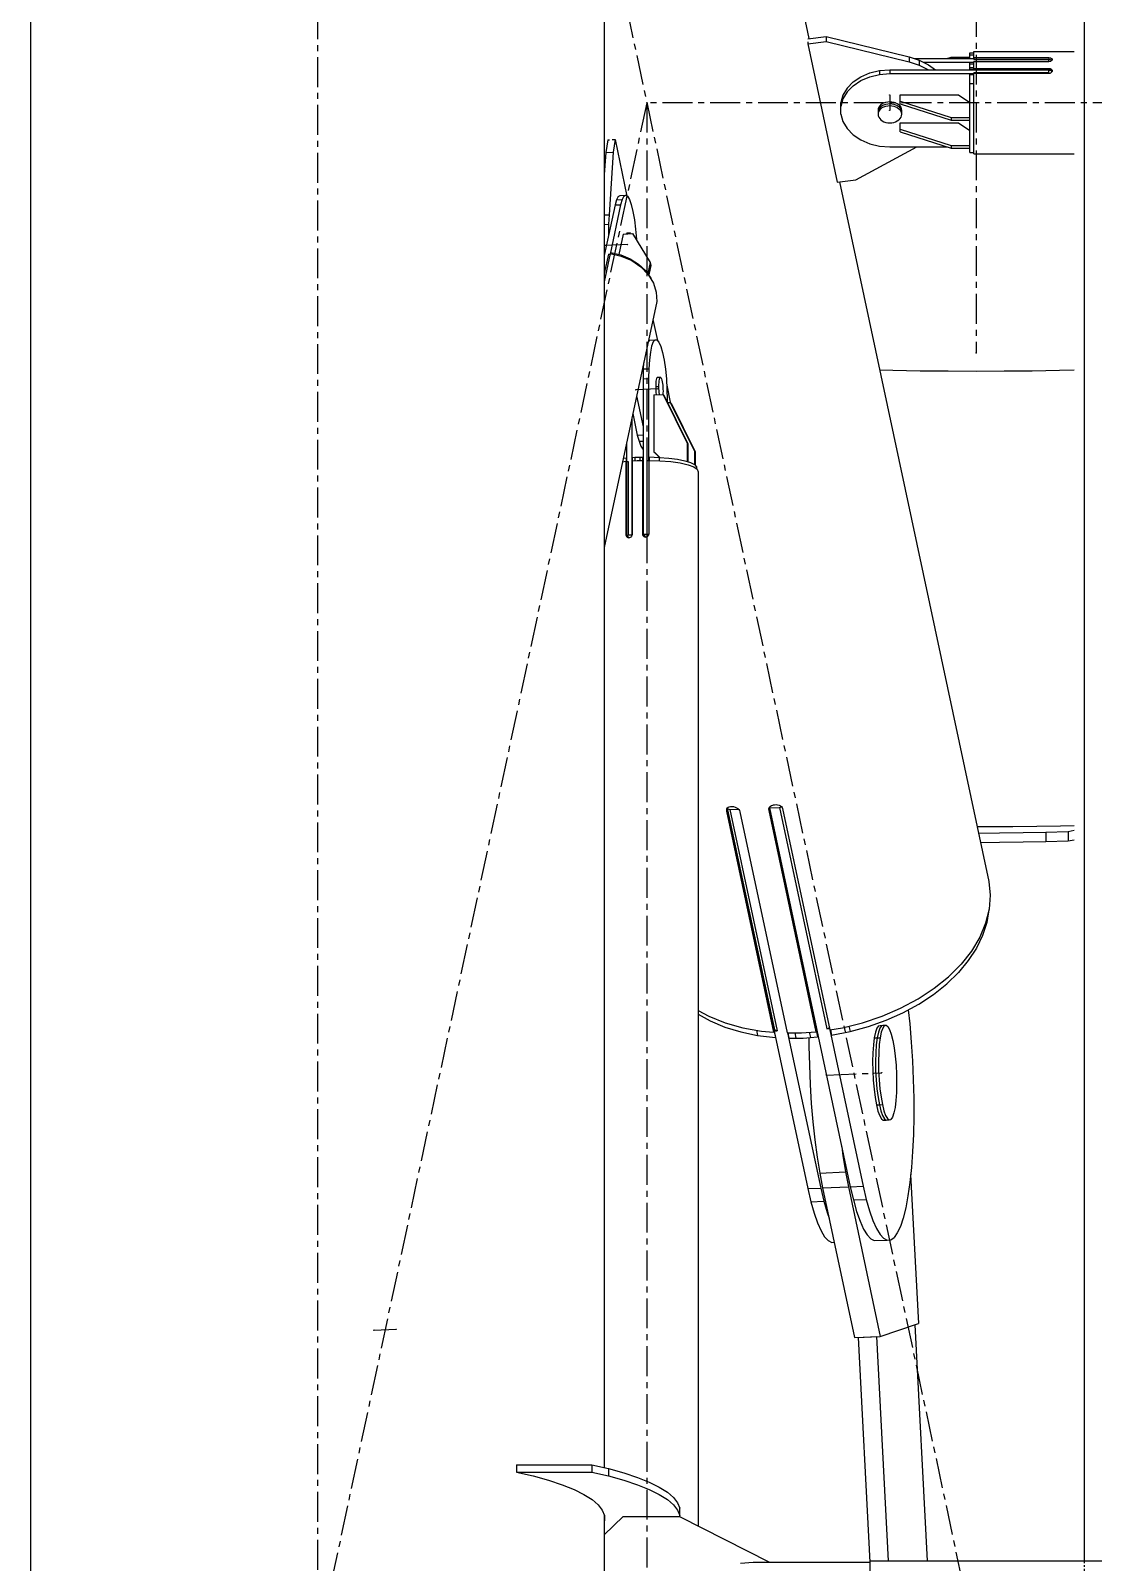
# Model space of a CAD drawing. Header units: millimetres. Extents: x 5143 to 30813, y 232 to 21408.
# Drawn here: x 22823.8 to 23106.1, y 18222.7 to 18629.4 of the extents above; entities that cross this region are included whole.
import ezdxf

# ---------------------------------------------------------------- set-up
doc = ezdxf.new("R2010")
doc.units = ezdxf.units.MM
doc.header["$LTSCALE"] = 0.25
for name, pattern in [('CENTER', [50.8, 31.75, -6.35, 6.35, -6.35]), ('XKITLINE00', [0]), ('XKITLINE02', [4, 2, -2])]:
    doc.linetypes.add(name, pattern=pattern)

msp = doc.modelspace()

# ---------------------------------------------------------------- linework, layer by layer
at = {"color": 8, "linetype": 'CENTER'}
for p, q in [((23075, 20197.81), (23075, 18543.85)), ((22900, 19282.77), (22900, 17654.86)), ((22900, 19020.27), (23075, 18200.27)), ((23052.05, 18612.28), (23052.05, 18608.27)), ((22987.5, 18610.27), (22900, 18200.27)), ((22987.5, 18610.27), (22987.5, 17790.27)), ((23342.5, 18610.27), (22987.5, 18610.27)), ((22982.38, 18572.61), (22976.48, 18572.36)), ((22990.44, 18534.26), (22984.55, 18534.02)), ((23035.17, 18352.06), (23049.9, 18352.68)), ((22915.01, 18284.33), (22920.91, 18284.57))]:
    msp.add_line(p, q, dxfattribs=at)
at = {"color": 8, "linetype": 'XKITLINE00'}
for p, q in [((22823.8, 19282.77), (22823.8, 17654.86)), ((22976.2, 18817.06), (22976.2, 18247.84)), ((23008.68, 18729.96), (23030.59, 18627.31)), ((23030.24, 18627.27), (23035.18, 18627.85)), ((23030.24, 18627.27), (23030.24, 18627.24)), ((23030.24, 18625.93), (23035.18, 18626.51)), ((23030.24, 18626.39), (23030.24, 18625.93)), ((23030.24, 18625.93), (23038.08, 18589.21)), ((23035.18, 18627.85), (23057.17, 18622.45)), ((23035.18, 18627.85), (23035.18, 18626.51)), ((23035.18, 18626.51), (23057.17, 18621.11)), ((23057.17, 18622.45), (23059.9, 18621.57)), ((23057.17, 18622.45), (23057.17, 18621.11)), ((23057.17, 18621.11), (23059.9, 18620.23)), ((23058.5, 18622.02), (23074.35, 18622.02)), ((23059.9, 18621.57), (23062.37, 18620.33)), ((23059.9, 18621.57), (23059.9, 18620.23)), ((23059.9, 18620.23), (23062.32, 18619.01)), ((23060.99, 18621.02), (23074.35, 18621.02)), ((23062.37, 18620.33), (23064.17, 18619.01)), ((23067.21, 18622.02), (23068.35, 18622.39)), ((23068.35, 18622.39), (23073.35, 18622.39)), ((23073.35, 18623.48), (23074.35, 18623.48)), ((23073.35, 18622.02), (23073.35, 18623.48)), ((23073.35, 18622.97), (23074.35, 18622.97)), ((23073.35, 18619.01), (23073.35, 18621.01)), ((23073.35, 18621.01), (23074.35, 18621.01)), ((23073.35, 18620.58), (23074.35, 18620.58)), ((23074.35, 18622.02), (23074.35, 18623.9)), ((23074.35, 18623.9), (23101, 18623.9)), ((23074.35, 18622.23), (23094.35, 18622.23)), ((23074.35, 18622.02), (23074.35, 18621.72)), ((23074.35, 18621.83), (23094.35, 18621.83)), ((23074.35, 18621.72), (23094.35, 18621.72)), ((23074.35, 18621.24), (23094.35, 18621.24)), ((23074.35, 18619.37), (23074.35, 18621.24)), ((23094.35, 18622.23), (23094.35, 18621.83)), ((23094.35, 18622.23), (23094.62, 18622.2)), ((23094.35, 18621.24), (23094.35, 18621.83)), ((23094.35, 18621.76), (23094.62, 18621.74)), ((23094.35, 18621.24), (23094.62, 18621.27)), ((23094.62, 18622.2), (23094.85, 18622.14)), ((23094.62, 18621.74), (23094.85, 18621.69)), ((23094.62, 18621.27), (23094.85, 18621.34)), ((23094.85, 18621.69), (23094.89, 18621.68)), ((23094.85, 18621.34), (23095.04, 18621.45)), ((23094.87, 18622.13), (23095.04, 18622.03)), ((23094.89, 18621.68), (23095.04, 18621.59)), ((23095.04, 18622.03), (23095.16, 18621.89)), ((23095.16, 18621.59), (23095.04, 18621.45)), ((23095.04, 18621.59), (23095.1, 18621.52)), ((23095.16, 18621.89), (23095.2, 18621.74)), ((23095.2, 18621.74), (23095.16, 18621.59)), ((23042.32, 18615.79), (23044.35, 18617.15)), ((23042.32, 18614.79), (23044.35, 18616.15)), ((23044.35, 18617.15), (23046.73, 18618.17)), ((23044.35, 18616.15), (23046.73, 18617.17)), ((23046.73, 18618.17), (23049.33, 18618.8)), ((23046.73, 18617.17), (23049.33, 18617.8)), ((23049.33, 18618.8), (23052.05, 18619.01)), ((23049.33, 18618.8), (23049.33, 18617.8)), ((23049.33, 18617.8), (23052.05, 18618.01)), ((23052.05, 18619.01), (23094.35, 18619.01)), ((23052.05, 18619.01), (23052.05, 18618.01)), ((23052.05, 18618.01), (23074.35, 18618.01)), ((23073.35, 18619.64), (23074.35, 18619.64)), ((23073.35, 18619.13), (23074.35, 18619.13)), ((23073.35, 18606.35), (23073.35, 18617.78)), ((23073.35, 18617.78), (23074.35, 18617.78)), ((23074.35, 18619.37), (23074.35, 18619.01)), ((23074.35, 18619.37), (23094.35, 18619.37)), ((23074.35, 18619.13), (23074.35, 18619.01)), ((23074.35, 18618.31), (23074.35, 18618.08)), ((23074.35, 18618.31), (23094.35, 18618.31)), ((23074.35, 18618.08), (23094.35, 18618.08)), ((23074.35, 18596.65), (23074.35, 18618.08)), ((23094.35, 18619.37), (23094.35, 18619.01)), ((23094.35, 18619.37), (23094.62, 18619.34)), ((23094.35, 18618.08), (23094.35, 18619.01)), ((23094.35, 18618.92), (23094.62, 18618.89)), ((23094.35, 18618.08), (23094.62, 18618.14)), ((23094.62, 18619.34), (23094.62, 18618.89)), ((23094.62, 18619.34), (23094.85, 18619.25)), ((23094.62, 18618.89), (23094.85, 18618.8)), ((23094.62, 18618.14), (23094.85, 18618.21)), ((23094.85, 18619.25), (23095.04, 18619.11)), ((23094.85, 18618.8), (23095.04, 18618.66)), ((23094.85, 18618.21), (23095.04, 18618.35)), ((23095.04, 18619.11), (23095.16, 18618.93)), ((23095.04, 18618.66), (23095.14, 18618.51)), ((23095.16, 18618.53), (23095.04, 18618.35)), ((23095.16, 18618.93), (23095.2, 18618.73)), ((23095.2, 18618.73), (23095.16, 18618.53)), ((23039.59, 18612.28), (23039.03, 18610.29)), ((23040.71, 18614.14), (23039.59, 18612.28)), ((23040.71, 18613.14), (23039.59, 18611.28)), ((23042.32, 18615.79), (23040.71, 18614.14)), ((23042.32, 18614.79), (23040.71, 18613.14)), ((23054.85, 18609.94), (23054.85, 18612.36)), ((23054.85, 18612.36), (23070.35, 18612.36)), ((23070.35, 18612.36), (23073.35, 18610.35)), ((23073.35, 18615.4), (23074.35, 18615.4)), ((23039.59, 18611.28), (23039.03, 18609.29)), ((23039.03, 18607.25), (23039.03, 18610.29)), ((23049, 18608.67), (23048.95, 18608.27)), ((23048.95, 18608.27), (23048.95, 18607.73)), ((23049, 18608.13), (23048.95, 18607.73)), ((23049, 18608.13), (23048.95, 18607.73)), ((23049.14, 18609.06), (23049, 18608.67)), ((23049.14, 18608.52), (23049, 18608.13)), ((23049.14, 18608.52), (23049, 18608.13)), ((23049.37, 18609.42), (23049.14, 18609.06)), ((23049.37, 18608.89), (23049.14, 18608.52)), ((23049.37, 18608.89), (23049.14, 18608.52)), ((23049.37, 18608.35), (23049.14, 18607.99)), ((23049.68, 18609.75), (23049.37, 18609.42)), ((23049.68, 18609.22), (23049.37, 18608.89)), ((23049.68, 18609.22), (23049.37, 18608.89)), ((23049.68, 18608.68), (23049.37, 18608.35)), ((23049.68, 18609.75), (23050.06, 18610.03)), ((23049.68, 18609.22), (23050.06, 18609.5)), ((23049.68, 18609.22), (23050.06, 18609.5)), ((23049.68, 18608.68), (23050.06, 18608.96)), ((23050.06, 18610.03), (23050.5, 18610.26)), ((23050.06, 18609.5), (23050.5, 18609.73)), ((23050.06, 18609.5), (23050.5, 18609.73)), ((23050.06, 18608.96), (23050.5, 18609.19)), ((23050.5, 18610.26), (23050.99, 18610.43)), ((23050.5, 18609.73), (23050.99, 18609.9)), ((23050.5, 18609.73), (23050.99, 18609.9)), ((23050.5, 18609.19), (23050.99, 18609.36)), ((23050.99, 18610.43), (23051.51, 18610.54)), ((23050.99, 18609.9), (23051.51, 18610)), ((23050.99, 18609.9), (23051.51, 18610)), ((23050.99, 18609.36), (23051.51, 18609.47)), ((23051.51, 18610.54), (23052.05, 18610.57)), ((23051.51, 18610), (23052.05, 18610.04)), ((23051.51, 18610), (23052.05, 18610.04)), ((23051.51, 18609.47), (23052.05, 18609.5)), ((23052.05, 18610.57), (23052.59, 18610.54)), ((23052.05, 18610.57), (23052.05, 18610.04)), ((23052.05, 18610.04), (23052.59, 18610)), ((23052.05, 18610.04), (23052.05, 18609.5)), ((23052.05, 18610.04), (23052.59, 18610)), ((23052.05, 18609.5), (23052.59, 18609.47)), ((23052.59, 18610.54), (23053.11, 18610.43)), ((23052.59, 18610), (23053.11, 18609.9)), ((23052.59, 18610), (23053.11, 18609.9)), ((23052.59, 18609.47), (23053.11, 18609.36)), ((23053.11, 18610.43), (23053.6, 18610.26)), ((23053.11, 18609.9), (23053.6, 18609.73)), ((23053.11, 18609.9), (23053.6, 18609.73)), ((23053.11, 18609.36), (23053.6, 18609.19)), ((23053.6, 18610.26), (23054.05, 18610.03)), ((23053.6, 18609.73), (23054.05, 18609.5)), ((23053.6, 18609.73), (23054.05, 18609.5)), ((23053.6, 18609.19), (23054.05, 18608.96)), ((23054.05, 18610.03), (23054.43, 18609.75)), ((23054.05, 18609.5), (23054.43, 18609.22)), ((23054.05, 18609.5), (23054.43, 18609.22)), ((23054.05, 18608.96), (23054.43, 18608.68)), ((23054.43, 18609.75), (23054.74, 18609.42)), ((23054.43, 18609.22), (23054.74, 18608.89)), ((23054.43, 18609.22), (23054.74, 18608.89)), ((23054.43, 18608.68), (23054.74, 18608.35)), ((23054.74, 18609.42), (23054.97, 18609.06)), ((23054.74, 18608.89), (23054.97, 18608.52)), ((23054.74, 18608.89), (23054.97, 18608.52)), ((23054.74, 18608.35), (23054.97, 18607.99)), ((23054.85, 18610.69), (23068.35, 18606.34)), ((23054.85, 18609.94), (23068.35, 18605.6)), ((23054.97, 18609.06), (23055.11, 18608.67)), ((23054.97, 18608.52), (23055.11, 18608.13)), ((23054.97, 18608.52), (23055.11, 18608.13)), ((23055.11, 18608.67), (23055.15, 18608.27)), ((23055.11, 18608.13), (23055.15, 18607.73)), ((23055.11, 18608.13), (23055.15, 18607.73)), ((23055.15, 18608.27), (23055.15, 18607.73)), ((23039.03, 18607.25), (23039.59, 18605.26)), ((23039.59, 18605.26), (23040.71, 18603.4)), ((23048.95, 18607.73), (23048.95, 18607.2)), ((23049, 18607.6), (23048.95, 18607.2)), ((23048.95, 18607.2), (23049, 18606.8)), ((23049.14, 18607.99), (23049, 18607.6)), ((23049, 18606.8), (23049.14, 18606.41)), ((23049.14, 18606.41), (23049.37, 18606.05)), ((23049.37, 18606.05), (23049.68, 18605.72)), ((23049.68, 18605.72), (23050.06, 18605.43)), ((23050.06, 18605.43), (23050.5, 18605.2)), ((23050.5, 18605.2), (23050.99, 18605.03)), ((23050.99, 18605.03), (23051.51, 18604.93)), ((23051.51, 18604.93), (23052.05, 18604.89)), ((23052.05, 18604.89), (23052.59, 18604.93)), ((23052.59, 18604.93), (23053.11, 18605.03)), ((23053.11, 18605.03), (23053.6, 18605.2)), ((23053.6, 18605.2), (23054.05, 18605.43)), ((23054.05, 18605.43), (23054.43, 18605.72)), ((23054.74, 18606.05), (23054.43, 18605.72)), ((23054.97, 18606.41), (23054.74, 18606.05)), ((23054.85, 18602.51), (23054.85, 18604.92)), ((23054.85, 18604.92), (23070.35, 18604.92)), ((23054.97, 18607.99), (23055.11, 18607.6)), ((23055.11, 18606.8), (23054.97, 18606.41)), ((23055.11, 18607.6), (23055.15, 18607.2)), ((23055.15, 18607.2), (23055.11, 18606.8)), ((23055.15, 18607.73), (23055.15, 18607.2)), ((23068.35, 18606.34), (23068.35, 18605.6)), ((23068.35, 18606.34), (23073.35, 18606.34)), ((23068.35, 18605.6), (23073.35, 18605.6)), ((23070.35, 18604.92), (23073.35, 18602.92)), ((23073.35, 18606.35), (23073.35, 18606.34)), ((23073.35, 18606.34), (23073.35, 18606.31)), ((23073.35, 18598.19), (23073.35, 18606.31)), ((22977.11, 18600.42), (22976.57, 18597.04)), ((22977.11, 18600.42), (22977.61, 18600.45)), ((22978.32, 18600.47), (22979.07, 18600.51)), ((22979.07, 18600.51), (22978.53, 18597.12)), ((22979.07, 18600.51), (22982.23, 18585.49)), ((23040.71, 18603.4), (23042.32, 18601.75)), ((23042.32, 18601.75), (23044.35, 18600.39)), ((23044.35, 18600.39), (23046.73, 18599.37)), ((23054.85, 18603.25), (23068.35, 18598.9)), ((23054.85, 18602.51), (23068.35, 18598.16)), ((22976.57, 18597.04), (22976.2, 18591.21)), ((22976.57, 18597.04), (22978.53, 18597.12)), ((22978.53, 18597.12), (22977.47, 18580.5)), ((23043.02, 18589.8), (23059.27, 18598.53)), ((23046.73, 18599.37), (23049.33, 18598.74)), ((23049.33, 18598.74), (23052.05, 18598.53)), ((23052.05, 18598.53), (23067.21, 18598.53)), ((23068.35, 18598.9), (23068.35, 18598.16)), ((23068.35, 18598.9), (23073.35, 18598.9)), ((23068.35, 18598.16), (23073.35, 18598.16)), ((23073.35, 18598.19), (23073.35, 18598.16)), ((23073.35, 18597.07), (23073.35, 18598.16)), ((23073.35, 18597.07), (23074.35, 18597.07)), ((23074.35, 18596.65), (23101, 18596.65)), ((23038.08, 18589.21), (23043.02, 18589.8)), ((23038.7, 18589.29), (23078.36, 18403.47)), ((22979.44, 18584.5), (22979.06, 18583.13)), ((22979.89, 18585.35), (22979.44, 18584.5)), ((22979.44, 18584.5), (22980.91, 18584.56)), ((22979.89, 18585.35), (22980.38, 18585.64)), ((22980.38, 18585.64), (22981.85, 18585.7)), ((22980.91, 18584.56), (22980.53, 18583.19)), ((22981.36, 18585.41), (22980.91, 18584.56)), ((22981.36, 18585.41), (22981.85, 18585.7)), ((22981.85, 18585.7), (22982.36, 18585.42)), ((22982.36, 18585.42), (22982.88, 18584.57)), ((22982.88, 18584.57), (22983.37, 18583.21)), ((22979.06, 18583.13), (22976.2, 18569.71)), ((22976.2, 18580.45), (22977.47, 18580.5)), ((22977.47, 18580.5), (22977.36, 18578.01)), ((22980.53, 18583.19), (22977.73, 18570.06)), ((22979.06, 18583.13), (22980.53, 18583.19)), ((22983.37, 18583.21), (22983.82, 18581.38)), ((22983.82, 18581.38), (22984.21, 18579.17)), ((22976.2, 18577.96), (22977.36, 18578.01)), ((22977.36, 18578.01), (22977.34, 18575.35)), ((22981.25, 18575.4), (22983.7, 18575.5)), ((22982.1, 18575.58), (22982.03, 18575.43)), ((22982.19, 18575.69), (22982.1, 18575.58)), ((22982.29, 18575.7), (22983.08, 18575.73)), ((22982.89, 18575.62), (22982.82, 18575.47)), ((22982.98, 18575.72), (22982.89, 18575.62)), ((22982.98, 18575.72), (22983.08, 18575.73)), ((22983.08, 18575.73), (22983.18, 18575.65)), ((22983.18, 18575.65), (22983.27, 18575.49)), ((22983.7, 18575.5), (22988.39, 18567.82)), ((22984.21, 18579.17), (22984.51, 18576.67)), ((22984.51, 18576.67), (22984.72, 18574)), ((22977.34, 18575.35), (22977.34, 18575.1)), ((22981.25, 18575.4), (22980.09, 18569.98)), ((22984.72, 18574), (22984.73, 18573.82)), ((22976.2, 18570.65), (22976.27, 18570.65)), ((22976.27, 18570.65), (22976.2, 18570.28)), ((22977.8, 18570.22), (22976.2, 18562.69)), ((22977.29, 18570.04), (22976.2, 18564.94)), ((22976.2, 18569.79), (22976.2, 18569.75)), ((22976.27, 18570.65), (22976.33, 18570.33)), ((22977.29, 18570.04), (22977.73, 18570.06)), ((22977.29, 18570.04), (22977.73, 18569.87)), ((22977.73, 18570.06), (22977.75, 18569.96)), ((22977.8, 18570.22), (22980.71, 18569.53)), ((22977.98, 18570.48), (22977.92, 18570.19)), ((22977.98, 18570.48), (22980.63, 18569.85)), ((22980.63, 18569.85), (22980.57, 18569.57)), ((22980.63, 18569.85), (22983.11, 18568.81)), ((22980.71, 18569.53), (22983.48, 18568.33)), ((22983.11, 18568.81), (22985.32, 18567.4)), ((22983.48, 18568.33), (22985.91, 18566.67)), ((22985.32, 18567.4), (22987.17, 18565.67)), ((22988.39, 18567.82), (22987.76, 18564.88)), ((22988.39, 18567.82), (22988.53, 18567.01)), ((22985.91, 18566.67), (22987.87, 18564.64)), ((22987.17, 18565.67), (22987.76, 18564.86)), ((22987.75, 18564.88), (22987.76, 18564.88)), ((22987.76, 18564.88), (22987.77, 18564.84)), ((22987.77, 18564.84), (22988.59, 18563.71)), ((22987.87, 18564.64), (22989.27, 18562.36)), ((22988.53, 18567.01), (22988, 18564.52)), ((22988.59, 18563.71), (22988.94, 18562.9)), ((22989.27, 18562.36), (22990.03, 18559.92)), ((22990.03, 18559.92), (22990.13, 18557.45)), ((22990.13, 18557.45), (22976.2, 18492.17)), ((22989.12, 18552.74), (22990.3, 18547.15)), ((22988.2, 18547.22), (22987.86, 18546.81)), ((22988.2, 18547.22), (22989.68, 18547.28)), ((22989.68, 18547.28), (22989.2, 18546.73)), ((22989.68, 18547.28), (22990.18, 18547.27)), ((22990.18, 18547.27), (22990.7, 18546.7)), ((22988.44, 18544.02), (22988.18, 18542)), ((22988.79, 18545.62), (22988.44, 18544.02)), ((22989.2, 18546.73), (22988.79, 18545.62)), ((22990.7, 18546.7), (22991.21, 18545.57)), ((22991.21, 18545.57), (22991.68, 18543.96)), ((22991.68, 18543.96), (22992.1, 18541.92)), ((22986.55, 18539.57), (22986.5, 18536.97)), ((22986.66, 18541.21), (22986.55, 18539.57)), ((22986.55, 18539.57), (22988.02, 18539.63)), ((22988.02, 18539.63), (22987.97, 18537.03)), ((22988.18, 18542), (22988.02, 18539.63)), ((22992.1, 18541.92), (22992.44, 18539.54)), ((22992.44, 18539.54), (22992.7, 18536.94)), ((23049.37, 18539.31), (23052.88, 18539.23)), ((23052.88, 18539.23), (23060.13, 18539.11)), ((23060.13, 18539.11), (23067.53, 18539.04)), ((23067.53, 18539.04), (23075, 18539.02)), ((23075, 18539.02), (23082.46, 18539.04)), ((23082.46, 18539.04), (23089.86, 18539.11)), ((23089.86, 18539.11), (23097.12, 18539.23)), ((23097.12, 18539.23), (23101, 18539.32)), ((22986.5, 18536.97), (22987.97, 18537.03)), ((22986.5, 18536.97), (22986.5, 18495.66)), ((22987.97, 18537.03), (22987.97, 18515.25)), ((22989.87, 18535.43), (22989.86, 18534.92)), ((22989.86, 18534.92), (22990.64, 18534.95)), ((22989.86, 18534.92), (22989.87, 18534.38)), ((22989.89, 18535.91), (22989.87, 18535.43)), ((22989.93, 18536.34), (22989.89, 18535.91)), ((22989.99, 18536.71), (22989.93, 18536.34)), ((22990.07, 18537), (22989.99, 18536.71)), ((22990.15, 18537.21), (22990.07, 18537)), ((22990.24, 18537.33), (22990.15, 18537.21)), ((22990.24, 18537.33), (22990.34, 18537.36)), ((22990.34, 18537.36), (22991.13, 18537.39)), ((22990.65, 18535.47), (22990.64, 18534.95)), ((22990.64, 18534.95), (22990.65, 18534.41)), ((22990.68, 18535.95), (22990.65, 18535.47)), ((22990.72, 18536.38), (22990.68, 18535.95)), ((22990.78, 18536.74), (22990.72, 18536.38)), ((22990.85, 18537.04), (22990.78, 18536.74)), ((22990.93, 18537.24), (22990.85, 18537.04)), ((22991.03, 18537.36), (22990.93, 18537.24)), ((22991.03, 18537.36), (22991.13, 18537.39)), ((22991.13, 18537.39), (22991.23, 18537.32)), ((22991.23, 18537.32), (22991.33, 18537.16)), ((22991.33, 18537.16), (22991.43, 18536.92)), ((22991.43, 18536.92), (22991.52, 18536.59)), ((22991.52, 18536.59), (22991.6, 18536.19)), ((22991.6, 18536.19), (22991.68, 18535.74)), ((22991.68, 18535.74), (22991.73, 18535.24)), ((22991.73, 18535.24), (22991.78, 18534.71)), ((22992.7, 18536.94), (22992.86, 18534.21)), ((22992.8, 18535.24), (22993.75, 18530.73)), ((22984.78, 18532.39), (22986.5, 18524.23)), ((22989.4, 18532.69), (22991.86, 18532.79)), ((22989.4, 18532.69), (22989.4, 18517.55)), ((22989.87, 18534.38), (22989.89, 18533.84)), ((22989.89, 18533.84), (22989.93, 18533.32)), ((22989.93, 18533.32), (22989.99, 18532.82)), ((22989.99, 18532.82), (22990.01, 18532.72)), ((22990.65, 18534.41), (22990.68, 18533.88)), ((22990.68, 18533.88), (22990.72, 18533.35)), ((22990.72, 18533.35), (22990.78, 18532.85)), ((22990.78, 18532.85), (22990.8, 18532.75)), ((22991.78, 18534.71), (22991.8, 18534.18)), ((22991.8, 18533.12), (22991.78, 18532.79)), ((22991.8, 18534.18), (22991.81, 18533.64)), ((22991.81, 18533.64), (22991.8, 18533.12)), ((22991.86, 18532.79), (22998.24, 18519.87)), ((22991.86, 18532.79), (22992.05, 18532.58)), ((22992.05, 18532.58), (22998.43, 18519.66)), ((22992.86, 18534.21), (22992.91, 18531.49)), ((22992.91, 18531.49), (22992.91, 18530.82)), ((22993.75, 18530.73), (22993.74, 18530.69)), ((22983.78, 18527.72), (22984.98, 18522)), ((22993, 18530.65), (22993.75, 18530.68)), ((22993.75, 18530.68), (23000.13, 18517.76)), ((22993.75, 18530.68), (22993.93, 18530.47)), ((22993.93, 18530.47), (23000.32, 18517.55)), ((22983.55, 18526.63), (22983.55, 18495.54)), ((22982.08, 18519.73), (22982.08, 18515.01)), ((22984.98, 18522), (22986.5, 18522.06)), ((22984.98, 18522), (22985.45, 18520.36)), ((22985.45, 18520.36), (22986.5, 18520.41)), ((22985.45, 18520.36), (22985.94, 18519.1)), ((22985.94, 18519.1), (22986.45, 18518.26)), ((22998.24, 18519.87), (22998.24, 18514.99)), ((22998.24, 18519.87), (22998.43, 18519.66)), ((22998.43, 18519.66), (22998.43, 18514.92)), ((22981.05, 18514.93), (22981.94, 18515.05)), ((22981.25, 18515.84), (22982.02, 18515.94)), ((22981.94, 18515.05), (22981.94, 18495.51)), ((22981.94, 18515.05), (22982.06, 18514.91)), ((22982.02, 18515.94), (22982.08, 18515.87)), ((22982.02, 18515.94), (22982.02, 18514.96)), ((22982.02, 18514.96), (22982.13, 18514.84)), ((22982.06, 18514.91), (22982.06, 18495.38)), ((22982.08, 18515.01), (22982.52, 18515.03)), ((22982.08, 18515.01), (22982.13, 18514.95)), ((22982.13, 18514.95), (22982.52, 18515.03)), ((22982.13, 18514.95), (22982.13, 18495.42)), ((22982.52, 18515.03), (22982.52, 18495.5)), ((22983.57, 18515.16), (22984.92, 18515.25)), ((22983.57, 18515.16), (22983.57, 18495.63)), ((22983.63, 18516.07), (22984.31, 18516.11)), ((22983.63, 18516.07), (22983.63, 18515.16)), ((22984.31, 18516.11), (22984.99, 18516.14)), ((22984.31, 18516.11), (22984.31, 18515.21)), ((22984.92, 18515.25), (22986.32, 18515.27)), ((22984.99, 18516.14), (22985.69, 18516.16)), ((22985.69, 18516.16), (22986.38, 18516.18)), ((22985.69, 18516.16), (22985.69, 18515.26)), ((22986.32, 18515.27), (22986.32, 18495.74)), ((22986.32, 18515.27), (22986.44, 18515.14)), ((22986.38, 18516.18), (22986.5, 18516.06)), ((22986.38, 18516.18), (22986.38, 18515.2)), ((22986.38, 18515.2), (22986.5, 18515.08)), ((22986.44, 18515.14), (22986.44, 18495.61)), ((22986.45, 18518.26), (22986.5, 18518.22)), ((22987.52, 18515.24), (22987.97, 18515.25)), ((22987.52, 18515.24), (22987.52, 18495.7)), ((22987.52, 18515.24), (22988.02, 18515.2)), ((22987.97, 18515.25), (22988.02, 18515.2)), ((22988.02, 18515.2), (22988.02, 18495.71)), ((22988.03, 18515.3), (22988.03, 18495.77)), ((22988.03, 18515.3), (22990.99, 18515.2)), ((22988.11, 18516.19), (22988.11, 18515.29)), ((22988.11, 18516.19), (22990.79, 18516.1)), ((22989.4, 18517.55), (22990.94, 18516.09)), ((22989.4, 18517.55), (22989.59, 18517.34)), ((22989.59, 18517.34), (22990.9, 18516.09)), ((22990.79, 18516.1), (22990.79, 18515.21)), ((22990.79, 18516.1), (22993.34, 18515.9)), ((22990.99, 18515.2), (22993.84, 18514.96)), ((22993.34, 18515.9), (22995.64, 18515.59)), ((22993.84, 18514.96), (22996.37, 18514.6)), ((22995.64, 18515.59), (22997.6, 18515.18)), ((22996.37, 18514.6), (22998.45, 18514.11)), ((22997.6, 18515.18), (22998.22, 18514.99)), ((22998.22, 18514.99), (22998.24, 18514.99)), ((22998.24, 18514.99), (22998.25, 18514.98)), ((22998.25, 18514.98), (22999.14, 18514.7)), ((22999.14, 18514.7), (23000.18, 18514.16)), ((23000.13, 18517.76), (23000.13, 18514.19)), ((23000.13, 18517.76), (23000.32, 18517.55)), ((23000.32, 18517.55), (23000.32, 18514.01)), ((22986.44, 18511.95), (22986.5, 18511.89)), ((22998.45, 18514.11), (22999.99, 18513.55)), ((22999.99, 18513.55), (23000.9, 18512.92)), ((23000.18, 18514.16), (23000.69, 18513.59)), ((23000.69, 18513.59), (23000.69, 18513.06)), ((23000.9, 18512.92), (23001.14, 18512.26)), ((23001.14, 18512.26), (23001.14, 18232.33)), ((22982.06, 18509.82), (22982.13, 18509.82)), ((22981.94, 18495.51), (22982.06, 18495.38)), ((22981.94, 18495.51), (22982, 18495.26)), ((22982, 18495.26), (22982.1, 18495.04)), ((22982.06, 18495.38), (22982.1, 18495.13)), ((22982.1, 18495.13), (22982.19, 18494.95)), ((22982.1, 18495.04), (22982.28, 18494.87)), ((22982.13, 18495.42), (22982.52, 18495.5)), ((22982.13, 18495.42), (22982.73, 18494.74)), ((22982.28, 18494.87), (22982.5, 18494.77)), ((22982.5, 18494.77), (22982.76, 18494.74)), ((22982.52, 18495.5), (22983.55, 18495.54)), ((22982.76, 18494.74), (22983.01, 18494.8)), ((22983.01, 18494.8), (22983.24, 18494.93)), ((22983.42, 18495.13), (22983.24, 18494.93)), ((22983.53, 18495.37), (22983.42, 18495.13)), ((22983.57, 18495.63), (22983.53, 18495.37)), ((22986.32, 18495.74), (22986.44, 18495.61)), ((22986.32, 18495.74), (22986.36, 18495.48)), ((22986.36, 18495.48), (22986.48, 18495.36)), ((22986.36, 18495.48), (22986.49, 18495.25)), ((22986.44, 18495.61), (22986.48, 18495.36)), ((22986.48, 18495.36), (22986.58, 18495.17)), ((22986.49, 18495.25), (22986.67, 18495.07)), ((22986.5, 18495.66), (22987.52, 18495.7)), ((22986.5, 18495.66), (22987.15, 18494.93)), ((22986.67, 18495.07), (22986.91, 18494.96)), ((22986.91, 18494.96), (22987.18, 18494.92)), ((22987.18, 18494.92), (22987.44, 18494.97)), ((22987.44, 18494.97), (22987.68, 18495.09)), ((22987.52, 18495.7), (22988.01, 18495.67)), ((22987.68, 18495.09), (22987.87, 18495.28)), ((22987.97, 18495.51), (22987.87, 18495.28)), ((22988.03, 18495.77), (22987.97, 18495.51)), ((23008.7, 18422.76), (23008.63, 18422.48)), ((23008.63, 18422.48), (23008.65, 18422.18)), ((23008.76, 18422.85), (23008.65, 18422.18)), ((23008.65, 18422.18), (23021.19, 18363.44)), ((23008.86, 18423), (23008.7, 18422.76)), ((23008.81, 18422.92), (23021.32, 18364.26)), ((23008.88, 18423.02), (23008.85, 18422.82)), ((23008.85, 18422.82), (23009.57, 18422.55)), ((23008.85, 18422.82), (23021.39, 18364.08)), ((23008.86, 18423), (23009.09, 18423.19)), ((23009.09, 18423.19), (23009.4, 18423.32)), ((23009.4, 18423.32), (23009.75, 18423.39)), ((23009.57, 18422.55), (23011.88, 18422.65)), ((23009.57, 18422.55), (23022.11, 18363.8)), ((23009.75, 18423.39), (23010.14, 18423.39)), ((23010.14, 18423.39), (23010.38, 18423.35)), ((23010.38, 18423.35), (23010.55, 18423.34)), ((23010.55, 18423.34), (23010.95, 18423.24)), ((23010.95, 18423.24), (23011.32, 18423.07)), ((23011.32, 18423.07), (23011.66, 18422.86)), ((23011.66, 18422.86), (23011.93, 18422.6)), ((23011.93, 18422.6), (23012.12, 18422.31)), ((23012.12, 18422.31), (23012.23, 18422.01)), ((23012.23, 18422.01), (23024.77, 18363.26)), ((23019.94, 18422.94), (23019.87, 18422.64)), ((23019.87, 18422.64), (23019.89, 18422.33)), ((23020, 18423.04), (23019.89, 18422.33)), ((23019.89, 18422.33), (23032.42, 18363.59)), ((23020.1, 18423.21), (23019.94, 18422.94)), ((23020.03, 18423.09), (23032.56, 18364.4)), ((23020.13, 18423.24), (23020.09, 18422.99)), ((23020.09, 18422.99), (23022.75, 18423.1)), ((23020.09, 18422.99), (23041.56, 18322.39)), ((23020.1, 18423.21), (23020.35, 18423.45)), ((23020.35, 18423.45), (23020.66, 18423.64)), ((23020.66, 18423.64), (23021.02, 18423.78)), ((23021.02, 18423.78), (23021.19, 18423.8)), ((23021.19, 18423.8), (23021.43, 18423.86)), ((23021.43, 18423.86), (23021.85, 18423.9)), ((23021.85, 18423.9), (23022.26, 18423.86)), ((23022.26, 18423.86), (23022.65, 18423.76)), ((23022.65, 18423.76), (23022.99, 18423.59)), ((23022.75, 18423.1), (23023.29, 18423.33)), ((23022.75, 18423.1), (23035.29, 18364.36)), ((23022.99, 18423.59), (23023.26, 18423.37)), ((23023.26, 18423.37), (23023.46, 18423.11)), ((23023.46, 18423.11), (23023.57, 18422.81)), ((23023.57, 18422.81), (23036.11, 18364.06)), ((23075.24, 18418.05), (23078.33, 18418.05)), ((23078.33, 18418.05), (23084.77, 18418.09)), ((23084.77, 18418.09), (23091.13, 18418.16)), ((23091.13, 18418.16), (23097.39, 18418.26)), ((23097.39, 18418.26), (23101, 18418.34)), ((23099.43, 18416.78), (23101, 18417.06)), ((23010.16, 18416.57), (23010.18, 18416.58)), ((23075.62, 18416.31), (23081.2, 18416.37)), ((23076.15, 18413.82), (23081.2, 18413.87)), ((23081.2, 18416.37), (23087.45, 18416.47)), ((23081.2, 18413.87), (23087.45, 18413.98)), ((23087.45, 18416.47), (23093.54, 18416.61)), ((23087.45, 18413.98), (23093.54, 18414.11)), ((23093.54, 18416.61), (23099.43, 18416.78)), ((23093.54, 18416.61), (23093.54, 18414.11)), ((23093.54, 18414.11), (23099.43, 18414.28)), ((23099.43, 18416.78), (23099.43, 18414.28)), ((23099.43, 18414.28), (23101, 18414.56)), ((23078.36, 18403.47), (23078.74, 18399.83)), ((23078.74, 18399.83), (23078.46, 18396.11)), ((23077.81, 18392.54), (23076.71, 18389.12)), ((23078.46, 18396.11), (23077.52, 18392.37)), ((23078.28, 18395.41), (23077.81, 18392.54)), ((23075.95, 18388.65), (23073.76, 18385.01)), ((23076.71, 18389.12), (23075.07, 18385.74)), ((23077.52, 18392.37), (23075.95, 18388.65)), ((23028.26, 18384.73), (23028.24, 18384.62)), ((23073.76, 18385.01), (23070.98, 18381.51)), ((23075.07, 18385.74), (23072.91, 18382.45)), ((23067.66, 18378.19), (23070.98, 18381.51)), ((23072.91, 18382.45), (23070.27, 18379.28)), ((23063.65, 18373.48), (23067.17, 18376.28)), ((23063.84, 18375.11), (23067.66, 18378.19)), ((23067.17, 18376.28), (23070.27, 18379.28)), ((23054.94, 18369.82), (23059.58, 18372.3)), ((23059.58, 18372.3), (23063.84, 18375.11)), ((23059.76, 18370.91), (23063.65, 18373.48)), ((23001.14, 18369.23), (23003.98, 18367.68)), ((23001.14, 18368.27), (23004.36, 18366.47)), ((23049.99, 18367.69), (23054.94, 18369.82)), ((23051.06, 18366.62), (23055.55, 18368.62)), ((23055.55, 18368.62), (23059.76, 18370.91)), ((23056.93, 18369.37), (23057.34, 18365.67)), ((23003.98, 18367.68), (23008.3, 18365.94)), ((23004.36, 18366.47), (23008.25, 18364.82)), ((23008.25, 18364.82), (23012.47, 18363.53)), ((23008.3, 18365.94), (23012.99, 18364.61)), ((23012.99, 18364.61), (23017.98, 18363.71)), ((23021.32, 18364.26), (23021.19, 18363.44)), ((23021.34, 18364.34), (23021.26, 18363.86)), ((23021.39, 18364.08), (23021.34, 18363.77)), ((23021.39, 18364.08), (23022.11, 18363.8)), ((23032.56, 18364.4), (23032.42, 18363.59)), ((23032.57, 18364.5), (23032.49, 18364.02)), ((23032.49, 18364.02), (23032.88, 18362.18)), ((23035.29, 18364.36), (23035.98, 18364.64)), ((23035.29, 18364.36), (23036.04, 18364.39)), ((23036.11, 18364.06), (23039.45, 18364.62)), ((23036.13, 18364.07), (23045, 18322.53)), ((23036.26, 18364.09), (23036.57, 18362.66)), ((23039.45, 18364.62), (23044.8, 18365.95)), ((23041.21, 18365.05), (23041.52, 18363.62)), ((23041.52, 18363.62), (23046.37, 18364.95)), ((23044.8, 18365.95), (23049.99, 18367.69)), ((23046.37, 18364.95), (23051.06, 18366.62)), ((23048.6, 18364.5), (23048.23, 18363.42)), ((23049.03, 18365.12), (23048.6, 18364.5)), ((23049.39, 18364.53), (23049.02, 18363.45)), ((23049.39, 18364.53), (23049.02, 18363.45)), ((23049.03, 18365.12), (23049.48, 18365.26)), ((23049.81, 18365.15), (23049.39, 18364.53)), ((23049.81, 18365.15), (23049.39, 18364.53)), ((23049.48, 18365.26), (23050.27, 18365.29)), ((23050.17, 18364.56), (23049.8, 18363.49)), ((23049.81, 18365.15), (23050.27, 18365.29)), ((23049.81, 18365.15), (23050.27, 18365.29)), ((23050.6, 18365.18), (23050.17, 18364.56)), ((23050.27, 18365.29), (23051.05, 18365.33)), ((23050.6, 18365.18), (23051.05, 18365.33)), ((23051.05, 18365.33), (23051.52, 18364.98)), ((23051.52, 18364.98), (23051.99, 18364.17)), ((23051.99, 18364.17), (23052.44, 18362.92)), ((23057.34, 18365.67), (23057.76, 18360.82)), ((23012.47, 18363.53), (23016.95, 18362.59)), ((23016.66, 18363.95), (23016.95, 18362.59)), ((23016.95, 18362.59), (23021.65, 18362.03)), ((23017.98, 18363.71), (23021.19, 18363.44)), ((23021.26, 18363.86), (23021.65, 18362.03)), ((23021.34, 18363.77), (23022.11, 18363.8)), ((23021.34, 18363.77), (23030.27, 18321.91)), ((23021.68, 18362.19), (23021.65, 18362.03)), ((23024.77, 18363.26), (23028.57, 18363.27)), ((23024.91, 18363.26), (23033.71, 18322.06)), ((23024.93, 18363.26), (23025.23, 18361.86)), ((23025.23, 18361.86), (23027.13, 18361.85)), ((23026.83, 18363.26), (23027.13, 18361.85)), ((23027.13, 18361.85), (23029.04, 18361.9)), ((23028.57, 18363.27), (23032.42, 18363.59)), ((23029.04, 18361.9), (23030.96, 18362.01)), ((23030.59, 18361.99), (23030.58, 18359.71)), ((23030.65, 18363.44), (23030.96, 18362.01)), ((23030.96, 18362.01), (23032.88, 18362.18)), ((23032.96, 18362.67), (23032.88, 18362.18)), ((23036.57, 18362.66), (23041.52, 18363.62)), ((23047.69, 18360.09), (23047.54, 18357.96)), ((23047.92, 18361.93), (23047.69, 18360.09)), ((23048.23, 18363.42), (23047.92, 18361.93)), ((23047.92, 18361.93), (23048.71, 18361.97)), ((23048.47, 18360.12), (23048.33, 18357.99)), ((23048.47, 18360.12), (23048.33, 18357.99)), ((23048.71, 18361.97), (23048.47, 18360.12)), ((23048.71, 18361.97), (23048.47, 18360.12)), ((23049.02, 18363.45), (23048.71, 18361.97)), ((23049.02, 18363.45), (23048.71, 18361.97)), ((23048.71, 18361.97), (23049.49, 18362)), ((23049.26, 18360.16), (23049.11, 18358.03)), ((23049.49, 18362), (23049.26, 18360.16)), ((23049.8, 18363.49), (23049.49, 18362)), ((23052.44, 18362.92), (23052.86, 18361.28)), ((23052.86, 18361.28), (23053.21, 18359.31)), ((23057.76, 18360.82), (23058.08, 18355.88)), ((23030.58, 18359.71), (23030.68, 18354.67)), ((23047.54, 18357.96), (23047.48, 18355.63)), ((23048.33, 18357.99), (23048.27, 18355.66)), ((23048.33, 18357.99), (23048.27, 18355.66)), ((23049.11, 18358.03), (23049.05, 18355.7)), ((23053.21, 18359.31), (23053.51, 18357.09)), ((23053.51, 18357.09), (23053.72, 18354.7)), ((23058.08, 18355.88), (23058.29, 18350.89)), ((23030.68, 18354.67), (23030.89, 18349.6)), ((23047.48, 18355.63), (23047.52, 18353.19)), ((23047.52, 18353.19), (23047.65, 18350.72)), ((23048.27, 18355.66), (23048.3, 18353.22)), ((23048.27, 18355.66), (23048.3, 18353.22)), ((23048.3, 18353.22), (23048.43, 18350.76)), ((23048.3, 18353.22), (23048.43, 18350.76)), ((23049.05, 18355.7), (23049.09, 18353.25)), ((23049.09, 18353.25), (23049.22, 18350.79)), ((23053.72, 18354.7), (23053.84, 18352.24)), ((23053.84, 18352.24), (23053.88, 18349.8)), ((23030.89, 18349.6), (23031.2, 18344.56)), ((23047.65, 18350.72), (23047.86, 18348.33)), ((23047.86, 18348.33), (23048.15, 18346.11)), ((23048.43, 18350.76), (23048.64, 18348.37)), ((23048.43, 18350.76), (23048.64, 18348.37)), ((23048.64, 18348.37), (23048.94, 18346.15)), ((23048.64, 18348.37), (23048.94, 18346.15)), ((23049.22, 18350.79), (23049.43, 18348.4)), ((23049.43, 18348.4), (23049.72, 18346.18)), ((23053.88, 18349.8), (23053.82, 18347.46)), ((23058.29, 18350.89), (23058.41, 18345.93)), ((23031.2, 18344.56), (23031.62, 18339.62)), ((23048.15, 18346.11), (23048.51, 18344.14)), ((23048.51, 18344.14), (23049.29, 18344.18)), ((23048.51, 18344.14), (23048.92, 18342.5)), ((23048.94, 18346.15), (23049.29, 18344.18)), ((23048.94, 18346.15), (23049.29, 18344.18)), ((23049.29, 18344.18), (23050.08, 18344.21)), ((23049.29, 18344.18), (23049.71, 18342.54)), ((23049.29, 18344.18), (23049.71, 18342.54)), ((23049.72, 18346.18), (23050.08, 18344.21)), ((23050.08, 18344.21), (23050.49, 18342.57)), ((23053.67, 18345.34), (23053.44, 18343.49)), ((23053.82, 18347.46), (23053.67, 18345.34)), ((23058.41, 18345.93), (23058.41, 18341.05)), ((23031.62, 18339.62), (23032.14, 18334.85)), ((23048.92, 18342.5), (23049.37, 18341.25)), ((23049.37, 18341.25), (23049.84, 18340.44)), ((23049.71, 18342.54), (23050.16, 18341.29)), ((23049.71, 18342.54), (23050.16, 18341.29)), ((23049.84, 18340.44), (23050.31, 18340.1)), ((23050.16, 18341.29), (23050.63, 18340.47)), ((23050.16, 18341.29), (23050.63, 18340.47)), ((23050.31, 18340.1), (23051.1, 18340.13)), ((23050.49, 18342.57), (23050.94, 18341.32)), ((23050.63, 18340.47), (23051.1, 18340.13)), ((23050.63, 18340.47), (23051.1, 18340.13)), ((23050.94, 18341.32), (23051.41, 18340.51)), ((23051.1, 18340.13), (23051.88, 18340.17)), ((23051.41, 18340.51), (23051.88, 18340.17)), ((23051.88, 18340.17), (23052.34, 18340.31)), ((23052.76, 18340.93), (23052.34, 18340.31)), ((23053.13, 18342.01), (23052.76, 18340.93)), ((23053.44, 18343.49), (23053.13, 18342.01)), ((23058.41, 18341.05), (23058.31, 18336.32)), ((23058.31, 18336.32), (23058.1, 18331.79)), ((23032.14, 18334.85), (23032.74, 18330.3)), ((23039.28, 18333.05), (23039.61, 18330.59)), ((23058.1, 18331.79), (23057.79, 18327.53)), ((23032.74, 18330.3), (23033.43, 18326.04)), ((23039.61, 18330.59), (23040.3, 18326.33)), ((23057.79, 18327.53), (23057.38, 18323.58)), ((23033.43, 18326.04), (23040.3, 18326.33)), ((23033.43, 18326.04), (23034.19, 18322.12)), ((23040.3, 18326.33), (23041.06, 18322.41)), ((23057.38, 18323.58), (23056.87, 18320)), ((23057.59, 18325.63), (23059.65, 18286.1)), ((23030.27, 18321.91), (23033.71, 18322.06)), ((23030.27, 18321.91), (23031.09, 18318.44)), ((23033.71, 18322.06), (23034.52, 18318.59)), ((23034.19, 18322.12), (23041.06, 18322.41)), ((23034.19, 18322.12), (23042.64, 18282.38)), ((23041.06, 18322.41), (23049.51, 18282.67)), ((23041.56, 18322.39), (23045, 18322.53)), ((23041.56, 18322.39), (23042.37, 18318.92)), ((23045, 18322.53), (23045.81, 18319.06)), ((23056.87, 18320), (23056.28, 18316.83)), ((23031.09, 18318.44), (23034.52, 18318.59)), ((23031.09, 18318.44), (23031.95, 18315.4)), ((23031.95, 18315.4), (23032.85, 18312.81)), ((23034.52, 18318.59), (23035.38, 18315.54)), ((23035.38, 18315.54), (23035.91, 18314.03)), ((23042.37, 18318.92), (23045.81, 18319.06)), ((23042.37, 18318.92), (23043.24, 18315.87)), ((23043.24, 18315.87), (23044.14, 18313.28)), ((23045.81, 18319.06), (23046.67, 18316.01)), ((23046.67, 18316.01), (23047.57, 18313.43)), ((23056.28, 18316.83), (23055.61, 18314.11)), ((23032.85, 18312.81), (23033.78, 18310.72)), ((23044.14, 18313.28), (23045.07, 18311.19)), ((23045.07, 18311.19), (23046.02, 18309.62)), ((23047.57, 18313.43), (23048.51, 18311.34)), ((23048.51, 18311.34), (23049.46, 18309.77)), ((23054.86, 18311.88), (23054.05, 18310.16)), ((23055.61, 18314.11), (23054.86, 18311.88)), ((23033.78, 18310.72), (23034.74, 18309.15)), ((23034.74, 18309.15), (23035.69, 18308.12)), ((23035.69, 18308.12), (23036.64, 18307.64)), ((23036.64, 18307.64), (23037.27, 18307.66)), ((23046.02, 18309.62), (23046.98, 18308.59)), ((23046.98, 18308.59), (23047.93, 18308.11)), ((23047.93, 18308.11), (23051.36, 18308.25)), ((23049.46, 18309.77), (23050.41, 18308.73)), ((23050.41, 18308.73), (23051.36, 18308.25)), ((23051.36, 18308.25), (23052.29, 18308.33)), ((23052.29, 18308.33), (23053.19, 18308.97)), ((23054.05, 18310.16), (23053.19, 18308.97)), ((23042.64, 18282.38), (23049.51, 18282.67)), ((23043.63, 18282.42), (23048.53, 18282.63)), ((23048.53, 18282.63), (23051.64, 18223.07)), ((23049.51, 18282.67), (23059.65, 18286.1)), ((23058.69, 18285.77), (23061.96, 18223.07)), ((23043.63, 18282.42), (23046.74, 18222.72)), ((22952.88, 18248.61), (22972.88, 18248.61)), ((22952.88, 18248.61), (22952.88, 18246.66)), ((22952.88, 18246.66), (22957.34, 18245.62)), ((22952.88, 18246.66), (22972.88, 18246.66)), ((22972.88, 18248.61), (22977.34, 18247.57)), ((22972.88, 18248.61), (22972.88, 18246.66)), ((22972.88, 18246.66), (22977.34, 18245.62)), ((22977.34, 18247.57), (22981.4, 18246.45)), ((22977.34, 18247.57), (22977.34, 18245.62)), ((22981.4, 18246.45), (22985.01, 18245.25)), ((22957.34, 18245.62), (22961.4, 18244.5)), ((22961.4, 18244.5), (22965.01, 18243.3)), ((22965.01, 18243.3), (22968.16, 18242.04)), ((22968.16, 18242.04), (22970.81, 18240.73)), ((22977.34, 18245.62), (22981.4, 18244.5)), ((22981.4, 18244.5), (22985.01, 18243.3)), ((22985.01, 18245.25), (22988.16, 18243.99)), ((22985.01, 18243.3), (22988.16, 18242.04)), ((22988.16, 18243.99), (22990.81, 18242.68)), ((22988.16, 18242.04), (22990.81, 18240.73)), ((22990.81, 18242.68), (22992.96, 18241.32)), ((22970.81, 18240.73), (22972.96, 18239.37)), ((22972.96, 18239.37), (22974.59, 18237.97)), ((22974.59, 18237.97), (22975.68, 18236.55)), ((22990.81, 18240.73), (22992.96, 18239.37)), ((22992.96, 18241.32), (22994.59, 18239.92)), ((22992.96, 18239.37), (22994.59, 18237.97)), ((22994.59, 18239.92), (22995.68, 18238.5)), ((22994.59, 18237.97), (22995.68, 18236.55)), ((22995.68, 18238.5), (22996.23, 18237.06)), ((22975.68, 18236.55), (22976.23, 18235.11)), ((22976.2, 18235.2), (22976.2, 18229.97)), ((22976.2, 18229.97), (22981.2, 18234.84)), ((22976.23, 18235.11), (22976.23, 18233.67)), ((22981.2, 18234.84), (22996.2, 18234.84)), ((22995.68, 18236.55), (22996.23, 18235.11)), ((22996.2, 18234.84), (23020.08, 18222.72)), ((22996.23, 18234.82), (22996.23, 18237.06)), ((22976.23, 18233.67), (22976.2, 18233.59)), ((22976.2, 18229.97), (22976.2, 18177.65)), ((23012.35, 18222.46), (23015.8, 18222.72)), ((23015.8, 18222.72), (23046.8, 18222.72)), ((23046.8, 18179.53), (23046.8, 18223.07)), ((23046.8, 18223.07), (23086.8, 18223.07)), ((23086.8, 18223.07), (23087.11, 18223.07)), ((23087.11, 18223.07), (23087.39, 18223.08)), ((23087.39, 18223.08), (23087.63, 18223.09)), ((23087.63, 18223.09), (23087.8, 18223.1)), ((23087.8, 18223.1), (23242.19, 18223.1))]:
    msp.add_line(p, q, dxfattribs=at)
at = {"color": 7, "linetype": 'XKITLINE00'}
msp.add_line((23103.79, 18223.1), (23103.79, 18639.91), dxfattribs=at)
at = {"color": 3, "linetype": 'XKITLINE02'}
msp.add_line((23103.79, 18177.45), (23103.79, 18223.1), dxfattribs=at)
at = {"color": 8, "linetype": 'XKITLINE00'}
for centre in [(23052.05, 18612.28), (22987.5, 18610.27), (22987.5, 18610.27), (22987.5, 18610.27), (23052.05, 18608.27), (22976.48, 18572.36), (22982.38, 18572.61), (23075, 18543.85), (22984.55, 18534.02), (22990.44, 18534.26), (23035.17, 18352.06), (23049.9, 18352.68), (22915.01, 18284.33), (22920.91, 18284.57)]:
    msp.add_circle(centre, 0.05, dxfattribs=at)

doc.saveas('drawing.dxf')
